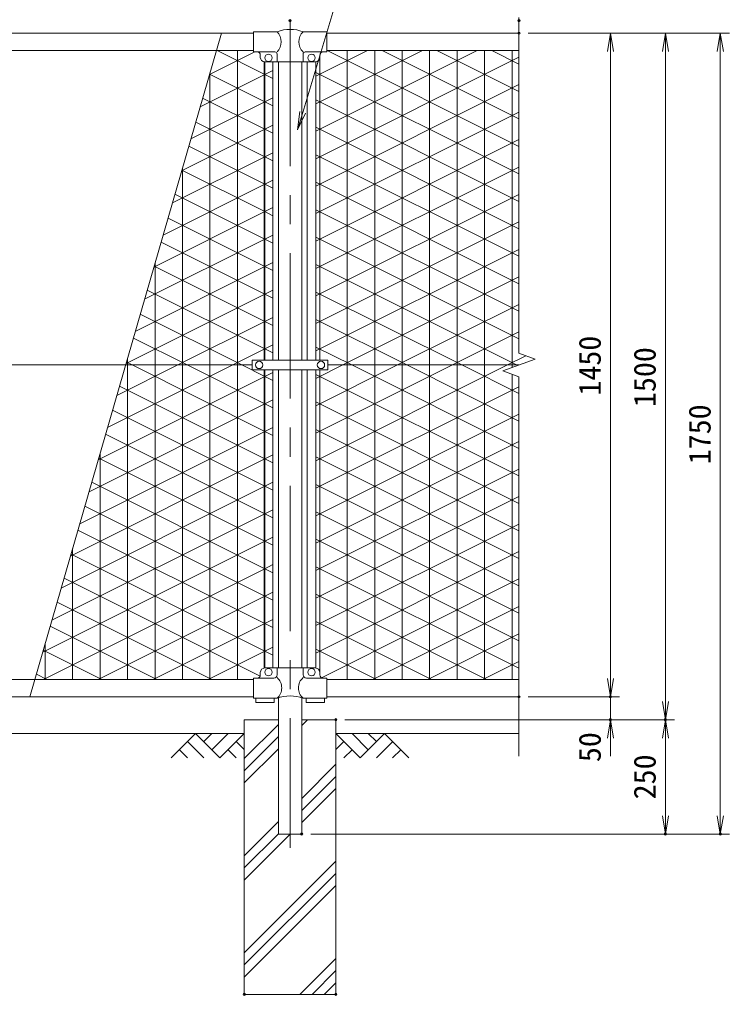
# Model space of a CAD drawing. Units: millimetres at full size. Extents: x -4200 to 4200, y -2970 to 2970.
# Drawn here: x -1976 to -425, y -1143 to 990 of the extents above; entities that cross this region are included whole.
import ezdxf
from ezdxf.enums import TextEntityAlignment as Align

# ---------------------------------------------------------------- set-up
doc = ezdxf.new("R2010")
doc.units = ezdxf.units.MM
doc.header["$LTSCALE"] = 10
doc.header["$PDMODE"] = 32
doc.header["$PDSIZE"] = 5
doc.linetypes.add('USER1', pattern=[50.8, 31.75, -6.35, 6.35, -6.35])
for name, color, linetype, lineweight in [('0-1_D-BMK', 2, 'USER1', 13), ('0-2_D-STR1', 1, 'Continuous', 18), ('0-3_D-STR-DIM', 7, 'Continuous', 13), ('0-4_0', 7, 'Continuous', 18), ('0-5_Defpoints', 253, 'Continuous', 18), ('0-7_D-BGD', 7, 'Continuous', 18), ('0-8_D-STR4', 7, 'Continuous', 18), ('0-9_D-DCR-HCH', 7, 'Continuous', 13), ('0-A_D-STR3', 3, 'Continuous', 13), ('0-B_D-STR-TXT', 7, 'Continuous', 13)]:
    doc.layers.add(name, color=color, linetype=linetype, lineweight=lineweight)
doc.styles.add('ＭＳ ゴシック', font='')
doc.styles.get('ＭＳ ゴシック').set_extended_font_data('MS Gothic')

# ---------------------------------------------------------------- blocks, each defined once
blk = doc.blocks.new('_Open')
at = {"layer": '0-4_0'}
blk.add_line((-10, 1.667), (0, 0), dxfattribs=at)
blk.add_lwpolyline([(-10, -1.667), (0, 0), (-10, 0)], dxfattribs=at)

msp = doc.modelspace()

# ---------------------------------------------------------------- linework, layer by layer
at = {"layer": '0-1_D-BMK'}
msp.add_line((-1384.97, 986.95), (-1384.97, -820.11), dxfattribs=at)
at = {"layer": '0-2_D-STR1'}
for p, q in [((-3304.97, 959.89), (-1464.97, 959.89)), ((-1304.97, 959.89), (-884.97, 959.89)), ((-3304.97, 921.89), (-1464.97, 921.89)), ((-1304.97, 921.89), (-884.97, 921.89)), ((-1410.37, 896.89), (-1410.37, 245.39)), ((-1359.57, 896.89), (-1359.57, 245.39)), ((-1410.37, 224.39), (-1410.37, -427.11)), ((-1359.57, 224.39), (-1359.57, -427.11)), ((-3304.97, -452.11), (-1464.97, -452.11)), ((-1304.97, -452.11), (-884.97, -452.11)), ((-3304.97, -490.11), (-1464.97, -490.11)), ((-1304.97, -490.11), (-884.97, -490.11)), ((-1410.37, -493.11), (-1410.37, -790.11)), ((-1359.57, -493.11), (-1359.57, -790.11)), ((-1359.57, -790.11), (-1410.37, -790.11))]:
    msp.add_line(p, q, dxfattribs=at)
at = {"layer": '0-3_D-STR-DIM'}
for p, q in [((-884.97, 994.15), (-884.97, 260.54)), ((-864.97, 959.89), (-664.97, 959.89)), ((-864.97, 959.89), (-544.97, 959.89)), ((-864.97, 959.89), (-424.97, 959.89)), ((-684.97, 959.89), (-684.97, -490.11)), ((-564.97, 959.89), (-564.97, -540.11)), ((-444.97, 959.89), (-444.97, -790.11)), ((-849.74, 247.72), (-884.97, 260.54)), ((-920.21, 222.06), (-849.74, 247.72)), ((-884.97, 209.24), (-920.21, 222.06)), ((-884.97, 209.24), (-884.97, -620.11)), ((-684.97, -450.11), (-684.97, -410.11)), ((-864.97, -490.11), (-664.97, -490.11)), ((-864.97, -490.11), (-664.97, -490.11)), ((-684.97, -490.11), (-684.97, -540.11)), ((-1264.97, -540.11), (-664.97, -540.11)), ((-1264.97, -540.11), (-544.97, -540.11)), ((-1264.97, -540.11), (-544.97, -540.11)), ((-564.97, -540.11), (-564.97, -790.11)), ((-684.97, -580.11), (-684.97, -620.11)), ((-1339.57, -790.11), (-424.97, -790.11)), ((-1339.57, -790.11), (-544.97, -790.11))]:
    msp.add_line(p, q, dxfattribs=at)
at = {"layer": '0-4_0'}
for p, q in [((-1561.12, 869.32), (-1461.98, 918.89)), ((-1328.47, 865.64), (-1215.98, 921.89)), ((-1328.47, 805.64), (-1095.98, 921.89)), ((-1328.47, 745.64), (-975.98, 921.89)), ((-884.97, 712.37), (-1304.03, 921.89)), ((-1260, 234.89), (-1260, 921.89)), ((-1200, 234.89), (-1200, 921.89)), ((-884.97, 772.37), (-1184.03, 921.89)), ((-1140, 234.89), (-1140, 921.89)), ((-1080, 234.89), (-1080, 921.89)), ((-884.97, 832.37), (-1064.03, 921.89)), ((-1020, 234.89), (-1020, 921.89)), ((-960, 234.89), (-960, 921.89)), ((-884.97, 892.37), (-944.03, 921.89)), ((-1440, 245.39), (-1440, 896.89)), ((-1328.47, 685.64), (-884.97, 907.4)), ((-1320, 245.39), (-1320, 906.6)), ((-1441.47, 869.14), (-1422.47, 878.64)), ((-1581.36, 799.2), (-1441.47, 869.14)), ((-1441.47, 810.62), (-1560.84, 870.3)), ((-1560, 234.89), (-1560, 873.2)), ((-884.97, 652.36), (-1328.47, 874.12)), ((-1328.47, 625.64), (-884.97, 847.4)), ((-1441.47, 750.62), (-1575.97, 817.86)), ((-1441.47, 809.14), (-1422.47, 818.64)), ((-1422.47, 801.12), (-1441.47, 810.62)), ((-884.97, 592.36), (-1328.47, 814.12)), ((-1601.6, 729.08), (-1441.47, 809.14)), ((-1328.47, 565.64), (-884.97, 787.4)), ((-1621.84, 658.96), (-1441.47, 749.14)), ((-1441.47, 690.62), (-1591.11, 765.43)), ((-1441.47, 749.14), (-1422.47, 758.64)), ((-1422.47, 741.12), (-1441.47, 750.62)), ((-884.97, 532.36), (-1328.47, 754.12)), ((-1328.47, 505.64), (-884.97, 727.4)), ((-1441.47, 630.62), (-1606.24, 713)), ((-1642.08, 588.84), (-1441.47, 689.14)), ((-1441.47, 689.14), (-1422.47, 698.64)), ((-1422.47, 681.12), (-1441.47, 690.62)), ((-884.97, 472.36), (-1328.47, 694.12)), ((-1620, 234.89), (-1620, 665.34)), ((-1328.47, 445.64), (-884.97, 667.39)), ((-1441.47, 570.62), (-1621.38, 660.57)), ((-1662.33, 518.72), (-1441.47, 629.14)), ((-1441.47, 629.14), (-1422.47, 638.64)), ((-1422.47, 621.12), (-1441.47, 630.62)), ((-884.97, 412.36), (-1328.47, 634.12)), ((-1441.47, 510.62), (-1636.51, 608.14)), ((-1328.47, 385.64), (-884.97, 607.39)), ((-1441.47, 569.14), (-1422.47, 578.64)), ((-1682.57, 448.6), (-1441.47, 569.14)), ((-1441.47, 450.62), (-1651.65, 555.7)), ((-1422.47, 561.12), (-1441.47, 570.62)), ((-884.97, 352.36), (-1328.47, 574.12)), ((-1328.47, 325.64), (-884.97, 547.39)), ((-1441.47, 509.14), (-1422.47, 518.64)), ((-884.97, 292.36), (-1328.47, 514.12)), ((-1702.81, 378.48), (-1441.47, 509.14)), ((-1441.47, 390.62), (-1666.79, 503.27)), ((-1422.47, 501.12), (-1441.47, 510.62)), ((-1328.47, 265.64), (-884.97, 487.39)), ((-1723.05, 308.36), (-1441.47, 449.14)), ((-1441.47, 330.62), (-1681.92, 450.84)), ((-1680, 234.89), (-1680, 457.49)), ((-1441.47, 449.14), (-1422.47, 458.64)), ((-1422.47, 441.12), (-1441.47, 450.62)), ((-1269.98, 234.89), (-884.97, 427.39)), ((-1743.29, 238.24), (-1441.47, 389.14)), ((-1441.47, 270.62), (-1697.06, 398.41)), ((-1441.47, 389.14), (-1422.47, 398.64)), ((-1422.47, 381.12), (-1441.47, 390.62)), ((-1010.03, 234.89), (-1328.47, 394.12)), ((-1149.98, 234.89), (-884.97, 367.39)), ((-1490.03, 234.89), (-1712.19, 345.97)), ((-1629.98, 234.89), (-1441.47, 329.14)), ((-1441.47, 329.14), (-1422.47, 338.64)), ((-1422.47, 321.12), (-1441.47, 330.62)), ((-1130.03, 234.89), (-1328.47, 334.12)), ((-1029.98, 234.89), (-884.97, 307.39)), ((-1610.03, 234.89), (-1727.33, 293.54)), ((-1441.47, 269.14), (-1422.47, 278.64)), ((-1509.98, 234.89), (-1441.47, 269.14)), ((-1422.47, 261.12), (-1441.47, 270.62)), ((-1250.03, 234.89), (-1328.47, 274.11)), ((-1783.78, 97.99), (-1509.98, 234.89)), ((-1763.53, 168.11), (-1629.98, 234.89)), ((-1730.03, 234.89), (-1742.46, 241.11)), ((-1740, 234.89), (-1740, 249.64)), ((-1740, -452.11), (-1740, 234.89)), ((-1441.47, 90.61), (-1730.03, 234.89)), ((-1680, -452.11), (-1680, 234.89)), ((-1620, -452.11), (-1620, 234.89)), ((-1441.47, 150.61), (-1610.03, 234.89)), ((-1560, -452.11), (-1560, 234.89)), ((-1441.47, 210.61), (-1490.03, 234.89)), ((-1328.47, 205.64), (-1269.98, 234.89)), ((-1328.47, 145.64), (-1149.98, 234.89)), ((-1328.47, 85.64), (-1029.98, 234.89)), ((-1260, -452.11), (-1260, 234.89)), ((-884.97, 52.36), (-1250.03, 234.89)), ((-1200, -452.11), (-1200, 234.89)), ((-1140, -452.11), (-1140, 234.89)), ((-884.97, 112.36), (-1130.03, 234.89)), ((-1080, -452.11), (-1080, 234.89)), ((-1020, -452.11), (-1020, 234.89)), ((-884.97, 172.36), (-1010.03, 234.89)), ((-960, -452.11), (-960, 234.89)), ((-1441.47, 209.14), (-1422.47, 218.64)), ((-1440, -427.11), (-1440, 224.39)), ((-884.97, -7.64), (-1328.47, 214.11)), ((-1320, -436.82), (-1320, 224.39)), ((-900, -452.11), (-900, 214.71)), ((-1804.02, 27.87), (-1441.47, 209.14)), ((-1422.47, 201.11), (-1441.47, 210.61)), ((-1441.47, 30.61), (-1757.6, 188.68)), ((-1328.47, -34.36), (-884.97, 187.39)), ((-1441.47, 149.14), (-1422.47, 158.64)), ((-1422.47, 141.11), (-1441.47, 150.61)), ((-884.97, -67.64), (-1328.47, 154.11)), ((-1824.26, -42.25), (-1441.47, 149.14)), ((-1441.47, -29.39), (-1772.73, 136.24)), ((-1328.47, -94.36), (-884.97, 127.39)), ((-1844.5, -112.37), (-1441.47, 89.14)), ((-1441.47, 89.14), (-1422.47, 98.64)), ((-1422.47, 81.11), (-1441.47, 90.61)), ((-884.97, -127.64), (-1328.47, 94.11)), ((-1441.47, -89.39), (-1787.87, 83.81)), ((-1328.47, -154.36), (-884.97, 67.39)), ((-1864.74, -182.49), (-1441.47, 29.14)), ((-1441.47, -149.39), (-1803, 31.38)), ((-1800, -452.11), (-1800, 41.79)), ((-1441.47, 29.14), (-1422.47, 38.64)), ((-1422.47, 21.11), (-1441.47, 30.61)), ((-884.97, -187.64), (-1328.47, 34.11)), ((-1328.47, -214.36), (-884.97, 7.39)), ((-1441.47, -209.39), (-1818.14, -21.05)), ((-1884.98, -252.61), (-1441.47, -30.86)), ((-1441.47, -30.86), (-1422.47, -21.36)), ((-1422.47, -38.89), (-1441.47, -29.39)), ((-884.97, -247.64), (-1328.47, -25.89)), ((-1328.47, -274.36), (-884.97, -52.61)), ((-1441.47, -269.39), (-1833.28, -73.48)), ((-1441.47, -90.86), (-1422.47, -81.36)), ((-1905.22, -322.73), (-1441.47, -90.86)), ((-1422.47, -98.89), (-1441.47, -89.39)), ((-884.97, -307.64), (-1328.47, -85.89)), ((-1441.47, -329.39), (-1848.41, -125.92)), ((-1328.47, -334.36), (-884.97, -112.61)), ((-1441.47, -150.86), (-1422.47, -141.36)), ((-884.97, -367.64), (-1328.47, -145.89)), ((-1925.47, -392.85), (-1441.47, -150.86)), ((-1860, -452.11), (-1860, -166.07)), ((-1422.47, -158.89), (-1441.47, -149.39)), ((-1441.47, -389.39), (-1863.55, -178.35)), ((-1328.47, -394.36), (-884.97, -172.61)), ((-1923.98, -452.11), (-1441.47, -210.86)), ((-1441.47, -210.86), (-1422.47, -201.36)), ((-1422.47, -218.89), (-1441.47, -209.39)), ((-884.97, -427.64), (-1328.47, -205.89)), ((-1450.56, -444.84), (-1878.68, -230.78)), ((-1316.28, -448.26), (-884.97, -232.61)), ((-1803.98, -452.11), (-1441.47, -270.86)), ((-1441.47, -270.86), (-1422.47, -261.36)), ((-1422.47, -278.89), (-1441.47, -269.39)), ((-956.03, -452.11), (-1328.47, -265.89)), ((-1556.03, -452.11), (-1893.82, -283.21)), ((-1203.98, -452.11), (-884.97, -292.61)), ((-1676.03, -452.11), (-1908.95, -335.65)), ((-1683.98, -452.11), (-1441.47, -330.86)), ((-1441.47, -330.86), (-1422.47, -321.36)), ((-1422.47, -338.89), (-1441.47, -329.39)), ((-1076.03, -452.11), (-1328.47, -325.89)), ((-1083.98, -452.11), (-884.97, -352.61)), ((-1920, -452.11), (-1920, -373.92)), ((-1441.47, -390.86), (-1422.47, -381.36)), ((-1796.03, -452.11), (-1924.09, -388.08)), ((-1563.98, -452.11), (-1441.47, -390.86)), ((-1422.47, -398.89), (-1441.47, -389.39)), ((-1196.03, -452.11), (-1328.47, -385.89)), ((-963.98, -452.11), (-884.97, -412.61)), ((-1916.03, -452.11), (-1939.22, -440.51))]:
    msp.add_line(p, q, dxfattribs=at)
for points in [[(-1422.47, 861.12), (-1441.47, 870.62), (-1544.03, 921.89)], [(-1500, -452.11), (-1500, 234.89), (-1500, 921.89)], [(-900, 229.42), (-900, 234.89), (-900, 921.89)], [(-887.9, 233.83), (-890.03, 234.89), (-1328.47, 454.12)], [(-1328.47, 25.64), (-909.98, 234.89), (-869.76, 255)]]:
    msp.add_lwpolyline(points, dxfattribs=at)
at = {"layer": '0-5_Defpoints'}
msp.add_line((-1953.54, -490.11), (-1534.97, 959.89), dxfattribs=at)
for p in [(-1384.97, 986.95), (-884.97, 986.95), (-884.97, 959.89), (-884.97, -490.11), (-684.97, -490.11), (-1284.97, -540.11), (-684.97, -540.11), (-564.97, -540.11), (-1359.57, -790.11), (-564.97, -790.11), (-444.97, -790.11), (-1484.97, -1140.11), (-1284.97, -1140.11)]:
    msp.add_point(p, dxfattribs=at)
at = {"layer": '0-7_D-BGD'}
for p, q in [((-1484.97, -570.11), (-3284.97, -570.11)), ((-1284.97, -570.11), (-884.97, -570.11))]:
    msp.add_line(p, q, dxfattribs=at)
at = {"layer": '0-8_D-STR4'}
for p, q in [((-1484.97, -540.11), (-1484.97, -1140.11)), ((-1410.37, -540.11), (-1484.97, -540.11)), ((-1284.97, -540.11), (-1359.57, -540.11)), ((-1284.97, -540.11), (-1284.97, -1140.11)), ((-1284.97, -1140.11), (-1484.97, -1140.11))]:
    msp.add_line(p, q, dxfattribs=at)
at = {"layer": '0-9_D-DCR-HCH'}
for p, q in [((-1484.97, -625.21), (-1410.37, -550.61)), ((-1359.57, -552.84), (-1346.84, -540.11)), ((-1591.4, -570.11), (-1644.61, -623.32)), ((-1591.4, -570.11), (-1538.19, -623.32)), ((-1573.66, -587.85), (-1555.92, -570.11)), ((-1555.92, -605.58), (-1520.45, -570.11)), ((-1538.19, -623.32), (-1484.97, -570.11)), ((-1231.76, -623.32), (-1284.97, -570.11)), ((-1214.03, -605.58), (-1249.5, -570.11)), ((-1178.55, -570.11), (-1231.76, -623.32)), ((-1196.2, -587.94), (-1214.03, -570.11)), ((-1178.55, -570.11), (-1125.34, -623.32)), ((-1609.14, -587.85), (-1573.5, -623.32)), ((-1502.71, -587.85), (-1484.97, -605.5)), ((-1484.97, -651.73), (-1410.37, -577.13)), ((-1267.24, -587.85), (-1284.97, -605.5)), ((-1160.81, -587.85), (-1196.45, -623.32)), ((-1626.87, -605.58), (-1609.05, -623.32)), ((-1520.45, -605.58), (-1502.63, -623.32)), ((-1484.97, -678.24), (-1410.37, -603.64)), ((-1249.5, -605.58), (-1267.32, -623.32)), ((-1143.08, -605.58), (-1160.89, -623.32)), ((-1359.57, -711.94), (-1284.97, -637.34)), ((-1359.57, -738.46), (-1284.97, -663.86)), ((-1359.57, -764.98), (-1284.97, -690.38)), ((-1484.97, -837.34), (-1410.37, -762.74)), ((-1484.97, -863.86), (-1410.37, -789.26)), ((-1484.97, -890.38), (-1384.71, -790.11)), ((-1484.97, -1049.48), (-1284.97, -849.48)), ((-1484.97, -1075.99), (-1284.97, -875.99)), ((-1484.97, -1102.51), (-1284.97, -902.51)), ((-1363.48, -1140.11), (-1284.97, -1061.61)), ((-1336.96, -1140.11), (-1284.97, -1088.12)), ((-1310.44, -1140.11), (-1284.97, -1114.64))]:
    msp.add_line(p, q, dxfattribs=at)
at = {"layer": '0-A_D-STR3'}
for p, q in [((-1464.97, 962.89), (-1464.97, 918.89)), ((-1464.97, 962.89), (-1413.52, 962.89)), ((-1356.42, 962.89), (-1304.97, 962.89)), ((-1304.97, 962.89), (-1304.97, 918.89)), ((-1464.97, 918.89), (-1418.22, 918.89)), ((-1351.72, 918.89), (-1304.97, 918.89)), ((-1449.97, 911.89), (-1449.97, 906.89)), ((-1441.47, 896.89), (-1441.47, 245.39)), ((-1439.97, 896.89), (-1329.97, 896.89)), ((-1422.47, 896.89), (-1422.47, 245.39)), ((-1413.52, 914.19), (-1413.52, 896.89)), ((-1356.42, 914.19), (-1356.42, 896.89)), ((-1347.47, 896.89), (-1347.47, 245.39)), ((-1328.47, 896.89), (-1328.47, 245.39)), ((-1319.97, 911.89), (-1319.97, 906.89)), ((-3307.98, 234.89), (-1467.47, 234.89)), ((-1467.47, 245.39), (-1467.47, 224.39)), ((-1302.47, 245.39), (-1467.47, 245.39)), ((-1302.47, 245.39), (-1302.47, 224.39)), ((-1302.47, 234.89), (-884.97, 234.89)), ((-1302.47, 224.39), (-1467.47, 224.39)), ((-1441.47, 224.39), (-1441.47, -427.22)), ((-1422.47, 224.39), (-1422.47, -427.11)), ((-1347.47, 224.39), (-1347.47, -427.11)), ((-1328.47, 224.39), (-1328.47, -427.22)), ((-1449.97, -437.11), (-1449.97, -442.11)), ((-1439.97, -427.11), (-1329.97, -427.11)), ((-1413.52, -427.11), (-1413.52, -442.11)), ((-1356.42, -427.11), (-1356.42, -442.11)), ((-1319.97, -437.11), (-1319.97, -442.11)), ((-1464.97, -449.11), (-1464.97, -493.11)), ((-1420.52, -449.11), (-1464.97, -449.11)), ((-1304.97, -449.11), (-1349.42, -449.11)), ((-1304.97, -449.11), (-1304.97, -493.11)), ((-1413.52, -493.11), (-1464.97, -493.11)), ((-1459.97, -493.11), (-1459.97, -502.41)), ((-1419.97, -502.41), (-1459.97, -502.41)), ((-1419.97, -493.11), (-1419.97, -502.41)), ((-1304.97, -493.11), (-1356.42, -493.11)), ((-1349.97, -493.11), (-1349.97, -502.41)), ((-1309.97, -502.41), (-1349.97, -502.41)), ((-1309.97, -493.11), (-1309.97, -502.41))]:
    msp.add_line(p, q, dxfattribs=at)
for centre in [(-1431.97, 905.89), (-1337.97, 905.89), (-1452.47, 234.89), (-1317.47, 234.89), (-1431.97, -436.11), (-1337.97, -436.11)]:
    msp.add_circle(centre, 8, dxfattribs=at)
for centre, radius, start, end in [((-1384.97, 888.16), 80, 69.0916, 110.9084), ((-1434.78, 940.89), 30.59, 314.01503, 45.98497), ((-1335.17, 940.89), 30.59, 134.01503, 225.98497), ((-1456.97, 911.89), 7, 0, 90), ((-1418.22, 914.19), 4.7, 0, 90), ((-1351.72, 914.19), 4.7, 90, 180), ((-1312.97, 911.89), 7, 90, 180), ((-1439.97, 906.89), 10, 180, 270), ((-1329.97, 906.89), 10, 270, 0), ((-1456.97, -442.11), 7, 270, 0), ((-1439.97, -437.11), 10, 90, 180), ((-1420.52, -442.11), 7, 270, 0), ((-1349.42, -442.11), 7, 180, 270), ((-1329.97, -437.11), 10, 0, 90), ((-1312.97, -442.11), 7, 180, 270), ((-1432.65, -470.67), 29.48, 310.4464, 49.5536), ((-1337.3, -470.67), 29.48, 130.4464, 229.5536), ((-1384.97, -573.6), 85.4, 70.46947, 109.53053)]:
    msp.add_arc(centre, radius, start, end, dxfattribs=at)
at = {"layer": '0-B_D-STR-TXT'}
msp.add_lwpolyline([(-729.36, 1107.89), (-1261.02, 1107.89), (-1368.3, 750.28)], dxfattribs=at)

# ---------------------------------------------------------------- block references
at = {"layer": '0-3_D-STR-DIM', "xscale": 4, "yscale": 4}
for p, rotation in [((-684.97, 959.89), 90), ((-564.97, 959.89), 90), ((-444.97, 959.89), 90), ((-684.97, -490.11), 270), ((-684.97, -490.11), 270), ((-564.97, -540.11), 270), ((-684.97, -540.11), 90), ((-564.97, -540.11), 90), ((-564.97, -790.11), 270), ((-444.97, -790.11), 270)]:
    msp.add_blockref('_Open', p, dxfattribs=dict(at, rotation=rotation))
at = {"layer": '0-B_D-STR-TXT', "xscale": 4, "yscale": 4, "rotation": 253.30154}
msp.add_blockref('_Open', (-1368.88, 748.36), dxfattribs=at)

# ---------------------------------------------------------------- texts
at = {"layer": '0-3_D-STR-DIM', "style": 'ＭＳ ゴシック'}
for s, p in [('1450', (-691.72, 167.97)), ('1500', (-571.72, 142.97)), ('1750', (-451.72, 17.97)), ('50', (-691.72, -632.74)), ('250', (-571.72, -714.12))]:
    msp.add_text(s, height=48.09, rotation=90, dxfattribs=at).set_placement(p, align=Align.BOTTOM_LEFT)

doc.saveas('drawing.dxf')
